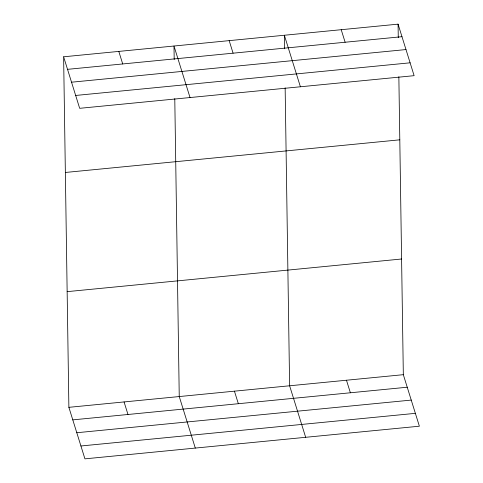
<?xml version="1.0" encoding="UTF-8"?>
<svg xmlns="http://www.w3.org/2000/svg" width="483" height="483" viewBox="0 0 483 483"><rect width="100%" height="100%" fill="white"/><g stroke="black" fill="none" stroke-linecap="round" stroke-linejoin="round"><path stroke-width="0.72" d="M63.623 56.795L398.07 24.15L414.118 75.674L79.671 108.319L63.623 56.795L68.882 407.326L84.93 458.85L419.377 426.205L403.329 374.681L398.855 76.731M67.529 69.341L401.977 36.696M71.538 82.207L405.98 49.562M75.668 95.459L410.109 62.814M65.362 172.467L399.803 139.822M67.149 291.647L401.59 259.003M68.882 407.326L403.329 374.681M72.794 419.872L407.235 387.227M76.797 432.732L411.244 400.087M80.927 445.984L415.368 413.345M341.215 29.698L345.122 42.244M300.408 86.777L284.354 35.247L284.559 48.771M346.474 380.23L350.38 392.776M229.171 40.632L233.084 53.184M305.667 437.302L289.619 385.778L285.145 87.828M190.036 97.548L173.989 46.024L174.194 59.542M234.436 391.164L238.342 403.71M118.806 51.409L122.712 63.955M195.301 448.079L179.247 396.549L174.78 98.598M124.065 401.934L127.977 414.486M398.07 24.15L398.27 37.668"/></g></svg>
